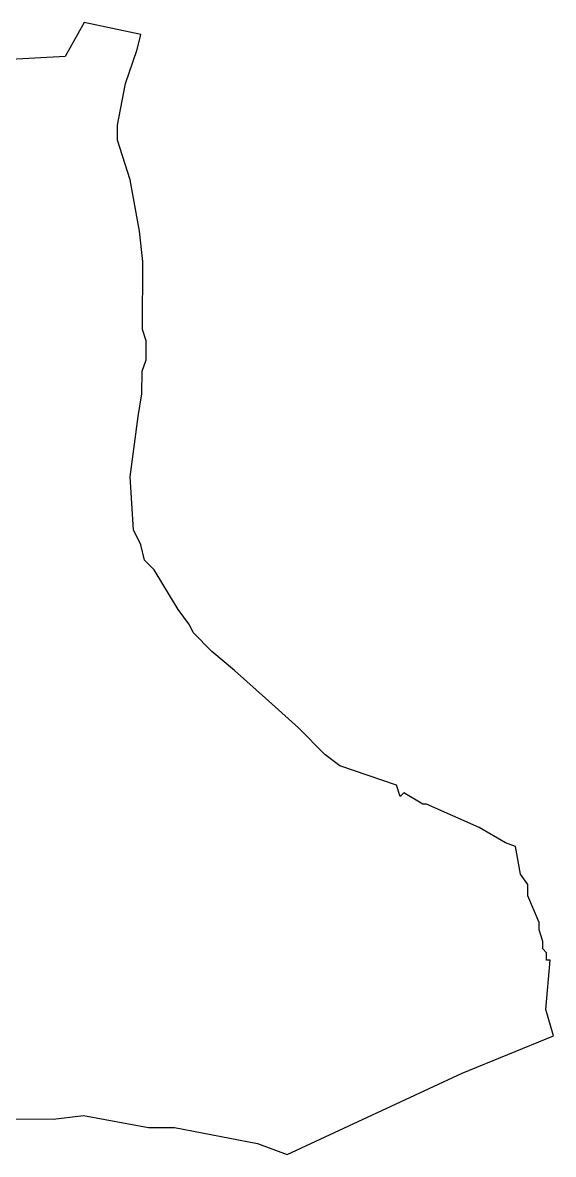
# Model space of a CAD drawing. Header units: metres. Extents: x 287149 to 291919, y 1996099 to 1999961.
# Drawn here: x 290302 to 291919, y 1996491 to 1999940 of the extents above; entities that cross this region are included whole.
import ezdxf

# ---------------------------------------------------------------- set-up
doc = ezdxf.new("R2010")
doc.units = ezdxf.units.M
doc.header["$MEASUREMENT"] = 0
doc.layers.add('VILLAGE BOUNDRY', color=10, linetype='Continuous')

msp = doc.modelspace()

# ---------------------------------------------------------------- linework, layer by layer
at = {"layer": 'VILLAGE BOUNDRY'}
msp.add_lwpolyline([(290246.1, 1996599.5), (290395.9, 1996598.4), (290488.2, 1996609.2), (290686.2, 1996573.2), (290764.6, 1996572.6), (291017.8, 1996524.6), (291108.7, 1996491.2), (291641.8, 1996738.9), (291919.2, 1996852.1), (291896.8, 1996932.9), (291909.5, 1997082.7), (291897.9, 1997082.8), (291898.1, 1997105.8), (291886.7, 1997117.4), (291886.8, 1997140.4), (291875.6, 1997175.1), (291875.8, 1997198.2), (291841.8, 1997279.1), (291842, 1997313.7), (291819.5, 1997344.8), (291803.9, 1997429), (291773.9, 1997441), (291693.5, 1997487.7), (291613.1, 1997522.9), (291532.7, 1997558.1), (291521.2, 1997558.1), (291463.8, 1997593.2), (291452.2, 1997581.7), (291441.1, 1997616.3), (291268.5, 1997675.3), (291222.6, 1997710.2), (291142.6, 1997791.5), (291051, 1997872.9), (290947.9, 1997965.9), (290879.2, 1998024), (290822, 1998082), (290810.6, 1998105.2), (290776.4, 1998151.5), (290702.9, 1998272.5), (290673.8, 1998302.1), (290662.6, 1998348.3), (290639.9, 1998394.6), (290629.6, 1998556), (290654, 1998740.3), (290666.1, 1998809.3), (290666.6, 1998878.5), (290678.4, 1998913), (290678.8, 1998970.6), (290667.5, 1999005.3), (290669.1, 1999212.7), (290658.3, 1999305), (290630.5, 1999461.3), (290591.2, 1999582.1), (290591.6, 1999628.2), (290615.5, 1999754.9), (290650.9, 1999858.3), (290662.8, 1999904.3), (290490.1, 1999940.2), (290431.7, 1999836.9), (290247.3, 1999826.8)], dxfattribs=at)

doc.saveas('drawing.dxf')
